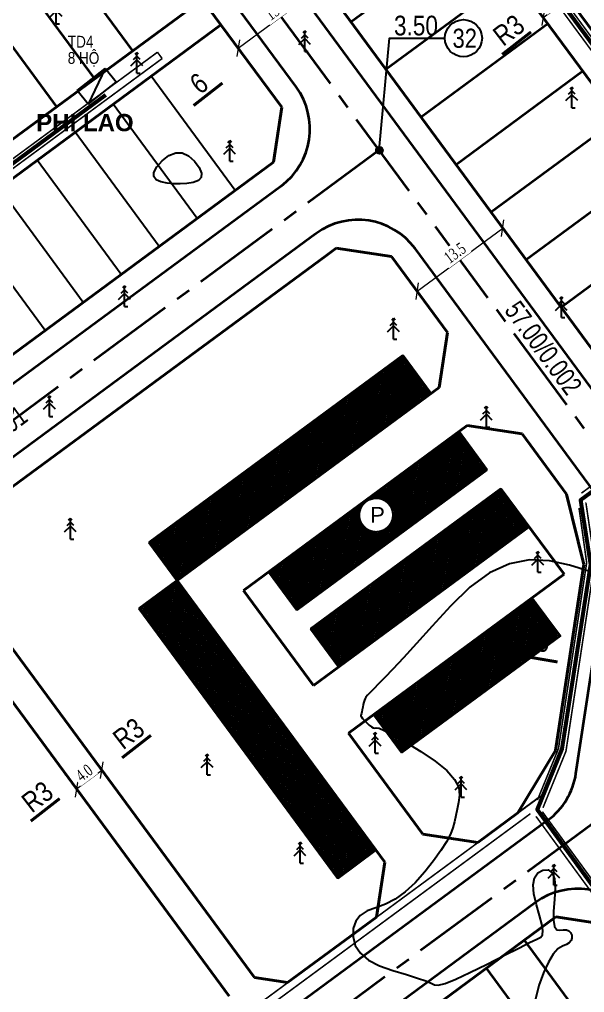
# Model space of a CAD drawing. Extents: x 22709 to 568895, y -41029 to 1932533.
# Drawn here: x 560993.8 to 561065.6, y 1930783.7 to 1930907.3 of the extents above; entities that cross this region are included whole.
import ezdxf
from ezdxf.enums import TextEntityAlignment as Align

# ---------------------------------------------------------------- set-up
doc = ezdxf.new("R2010")
doc.units = ezdxf.units.MI
doc.header["$MEASUREMENT"] = 0
doc.set_wipeout_variables(frame=1)
doc.header["$PDMODE"] = 1
for name, pattern in [('CENTER2', [1.125, 0.75, -0.125, 0.125, -0.125]), ('CONTINOUS', [0]), ('DASHED', [0.75, 0.5, -0.25]), ('DASHED2', [0.375, 0.25, -0.125])]:
    doc.linetypes.add(name, pattern=pattern)
doc.layers.get('0').update_dxf_attribs({"color": 8, "linetype": 'CONTINUOUS'})
doc.layers.get('DEFPOINTS').update_dxf_attribs({"color": 8, "linetype": 'CONTINUOUS'})
for name, color, linetype, lineweight in [('-cc-dd-h', 8, 'CONTINUOUS', 25), ('1-chieu dai', 8, 'CONTINUOUS', 40), ('1-nghiktHC', 8, 'CONTINUOUS', 60), ('10-TIM', 8, 'CENTER2', 35), ('13-PLO', 8, 'CONTINUOUS', 35), ('4-LE TRONG', 8, 'CONTINUOUS', 40), ('7-LE NGOAI', 8, 'CONTINUOUS', 35), ('7-TEXT', 8, 'CONTINUOUS', 0), ('84- CX DAI PHAN CACH', 8, 'CONTINUOUS', 50), ('D-S-DÂY ĐIỆN 1.5', 200, 'DASHED2', 40), ('EC04', 8, 'CONTINUOUS', 53)]:
    doc.layers.add(name, color=color, linetype=linetype, lineweight=lineweight)
for name, color, linetype in [('1-chieurong', 8, 'CONTINUOUS'), ('1-cotTK', 8, 'CONTINUOUS'), ('1-toado', 8, 'CONTINUOUS'), ('7-KI HIEU', 8, 'CONTINUOUS'), ('8-BDX', 8, 'CONTINOUS'), ('CHU', 8, 'CONTINUOUS'), ('CHUDIEN', 8, 'CONTINUOUS'), ('DM CON', 8, 'CONTINUOUS'), ('MATCAT', 8, 'CONTINUOUS'), ('PHI LAO', 8, 'CONTINUOUS'), ('Thietbidien', 8, 'CONTINUOUS')]:
    doc.layers.add(name, color=color, linetype=linetype)
doc.styles.add('Do doc', font='VHARIALN.TTF', dxfattribs={"width": 0.9, "oblique": 0.6})
doc.styles.add('K1', font='VHARIALN.TTF', dxfattribs={"height": 250})
doc.styles.add('L1', font='vntimeh.shx', dxfattribs={"width": 0.7})
doc.styles.add('nha', font='VHARIALB.TTF', dxfattribs={"height": 1})
doc.styles.add('QQQ', font='VHARIAL.TTF', dxfattribs={"height": 10})
doc.styles.get("Standard").update_dxf_attribs({"font": 'vntimeh.shx'})
doc.styles.add('Style-STANDARD', font='vntimeh.shx', dxfattribs={"width": 0.7})
doc.styles.add('VNARIAL', font='VHARIALN.TTF')
doc.linetypes.add('EN04M', pattern='A,4.505489,-0.889973,2.289537,[1,CHEO22.shx,S=0.898128,R=0,X=0,Y=0.012726],2.215951,-0.947487,["0.4KV",Standard,S=2,R=359.997854,X=0,Y=-0.812412],-8.615751,2.099566,[1,CHEO22.shx,S=0.898128,R=0,X=0,Y=-0.055311],2.405923,-0.889973', length=24.85965)
doc.dimstyles.new('chieu rong', dxfattribs={"dimtxt": 1.5, "dimasz": 1.5, "dimexe": 1, "dimexo": 1, "dimgap": 0.3, "dimtad": 1, "dimdec": 1, "dimzin": 0, "dimdsep": 46, "dimtxsty": 'L1', "dimblk": 'OBLIQUE', "dimcen": 1, "dimclrd": 37, "dimclre": 37, "dimclrt": 7, "dimadec": 0, "dimazin": 0, "dimtfac": 1, "dimtdec": 1, "dimtofl": 0, "dimtmove": 2, "dimatfit": 3, "dimldrblk": 'ARCHTICK', "dimfxl": 1, "dimtfill": 1, "dimtolj": 1, "dimtzin": 0, "dimlwd": 5, "dimlwe": 5, "dimarcsym": 0})
doc.dimstyles.new('QH 1-500 ABOVE', dxfattribs={"dimscale": 0, "dimtxt": 1.5, "dimasz": 1, "dimexe": 1, "dimexo": 0.5, "dimgap": 0.4, "dimtad": 1, "dimzin": 1, "dimtxsty": 'Style-STANDARD', "dimcen": 1, "dimdle": 0.5, "dimclrd": 148, "dimclre": 148, "dimclrt": 256, "dimaunit": 1, "dimadec": 1, "dimazin": 0, "dimtfac": 1, "dimtix": 1, "dimtofl": 0, "dimtmove": 0, "dimatfit": 3, "dimfxl": 1, "dimtfill": 1, "dimtolj": 1, "dimtzin": 0, "dimarcsym": 0})
pattern_1 = [(348.6544444, (561075.49294, 1927460.0977), (0.049181441, 0.245114638), []), (78.6544444, (561075.49294, 1927460.0977), (-0.245114638, 0.049181441), [])]

# ---------------------------------------------------------------- blocks, each defined once
blk = doc.blocks.new('PL')
at = {"layer": 'PHI LAO', "color": 250, "linetype": 'Continuous'}
blk.add_line((569625.73, 1929989.67), (569626.15, 1929989.67), dxfattribs=at)
for points in [[(569624.98, 1929990.58), (569625.73, 1929991.33)], [(569625.3, 1929991.39), (569625.73, 1929991.81)], [(569625.51, 1929992.08), (569625.73, 1929992.3)], [(569625.95, 1929992.08), (569625.73, 1929992.3)], [(569625.73, 1929989.67), (569625.73, 1929992.3)], [(569626.15, 1929991.39), (569625.73, 1929991.81)], [(569626.48, 1929990.58), (569625.73, 1929991.33)]]:
    blk.add_lwpolyline(points, dxfattribs=at)
blk = doc.blocks.new('cvnfgj')
at = {"layer": '1-cotTK', "lineweight": -3}
h = blk.add_hatch(dxfattribs=at)
h.set_pattern_fill('ANSI31', scale=0.1, style=0)
h.set_pattern_definition([(45, (561075.492941, 1927460.097698), (-0.008838834765, 0.008838834765), [])])
edge = h.paths.add_edge_path()
edge.add_arc((568402.56, 1930175.79), 0.43, 0, 360)
at = {"layer": '1-cotTK', "color": 7, "lineweight": -3}
blk.add_circle((568402.56, 1930175.79, -28.47), 0.43, dxfattribs=at)
blk = doc.blocks.new('_Oblique')
at = {"color": 0, "linetype": 'ByBlock', "lineweight": -2}
blk.add_line((-0.5, -0.5), (0.5, 0.5), dxfattribs=at)
blk = doc.blocks.new('*D59')
at = {"layer": '1-chieurong', "color": 37, "lineweight": 5, "transparency": 16777216}
blk.add_line((568400.05, 1930860.26), (568410.93, 1930868.27), dxfattribs=at)
at = {"layer": 'DEFPOINTS', "color": 0, "lineweight": -3, "transparency": 16777216}
for p in [(568410.93, 1930868.27), (568410.93, 1930868.27), (568400.05, 1930860.26)]:
    blk.add_point(p, dxfattribs=at)
at = {"layer": '1-chieurong', "color": 37, "lineweight": 5, "transparency": 16777216, "xscale": 1.5, "yscale": 1.5, "zscale": 1.5}
for p, rotation in [((568410.93, 1930868.27), 36.3755644982953), ((568400.05, 1930860.26), 216.3755644982953)]:
    blk.add_blockref('_Oblique', p, dxfattribs=dict(at, rotation=rotation))
at = {"layer": '1-chieurong', "color": 7, "lineweight": -3, "transparency": 16777216, "insert": (568404.87, 1930865.11), "char_height": 1.5, "attachment_point": 5, "rotation": 36.3756, "style": 'L1', "bg_fill": 3, "box_fill_scale": 1.25, "bg_fill_color": 9, "bg_fill_true_color": 13158600, "bg_fill_transparency": 0}
blk.add_mtext('\\A1;13.5', dxfattribs=at)
blk = doc.blocks.new('_ARCHTICK')
at = {"color": 0, "linetype": 'ByBlock', "const_width": 0.15}
blk.add_lwpolyline([(-0.5, -0.5), (0.5, 0.5)], dxfattribs=at)
blk = doc.blocks.new('*D60')
at = {"layer": '1-chieurong', "color": 37, "lineweight": 5, "transparency": 16777216}
for p, q in [((568377.33, 1930891.12), (568388.2, 1930899.13)), ((568377.93, 1930890.32), (568377.93, 1930890.32))]:
    blk.add_line(p, q, dxfattribs=at)
at = {"layer": 'DEFPOINTS', "color": 0, "lineweight": -3, "transparency": 16777216}
for p in [(568388.2, 1930899.13), (568388.2, 1930899.13), (568377.33, 1930891.12)]:
    blk.add_point(p, dxfattribs=at)
at = {"layer": '1-chieurong', "color": 37, "lineweight": 5, "transparency": 16777216, "xscale": 1.5, "yscale": 1.5, "zscale": 1.5}
for p, rotation in [((568388.2, 1930899.13), 36.37556449868578), ((568377.33, 1930891.12), 216.3755644986858)]:
    blk.add_blockref('_Oblique', p, dxfattribs=dict(at, rotation=rotation))
at = {"layer": '1-chieurong', "color": 7, "lineweight": -3, "transparency": 16777216, "insert": (568382.15, 1930895.97), "char_height": 1.5, "attachment_point": 5, "rotation": 36.3756, "style": 'L1', "bg_fill": 3, "box_fill_scale": 1.25, "bg_fill_color": 9, "bg_fill_true_color": 13158600, "bg_fill_transparency": 0}
blk.add_mtext('\\A1;13.5', dxfattribs=at)
blk = doc.blocks.new('*D74')
at = {"layer": '1-chieurong', "color": 37, "lineweight": 5, "transparency": 16777216}
for p, q in [((568356.8, 1930797.08), (568360.02, 1930799.45)), ((568359.78, 1930799.78), (568359.43, 1930800.26)), ((568356.56, 1930797.41), (568356.21, 1930797.89))]:
    blk.add_line(p, q, dxfattribs=at)
at = {"layer": 'DEFPOINTS', "color": 0, "lineweight": -3, "transparency": 16777216}
for p in [(568360.37, 1930798.98), (568357.15, 1930796.61)]:
    blk.add_point(p, dxfattribs=at)
at = {"layer": '1-chieurong', "color": 37, "lineweight": 5, "transparency": 16777216, "xscale": 1.5, "yscale": 1.5, "zscale": 1.5}
for p, rotation in [((568360.02, 1930799.45), 36.37556449961792), ((568356.8, 1930797.08), 216.3755644996179)]:
    blk.add_blockref('_Oblique', p, dxfattribs=dict(at, rotation=rotation))
at = {"layer": '1-chieurong', "color": 7, "lineweight": -3, "transparency": 16777216, "insert": (568357.79, 1930799.11), "char_height": 1.5, "attachment_point": 5, "rotation": 36.3756, "style": 'L1', "bg_fill": 3, "box_fill_scale": 1.25, "bg_fill_color": 9, "bg_fill_true_color": 13158600, "bg_fill_transparency": 0}
blk.add_mtext('\\A1;4.0', dxfattribs=at)
at = {"layer": 'DEFPOINTS', "color": 0, "lineweight": -3, "transparency": 16777216}
blk.add_point((568360.02, 1930799.45), dxfattribs=at)
blk = doc.blocks.new('*D116')
at = {"layer": '1-chieurong', "color": 37, "lineweight": 5, "transparency": 16777216}
for p, q in [((568418.7, 1930898.2), (568418.7, 1930898.2)), ((568416.07, 1930895.02), (568419.29, 1930897.39)), ((568415.48, 1930895.83), (568415.48, 1930895.83))]:
    blk.add_line(p, q, dxfattribs=at)
at = {"layer": '1-chieurong', "color": 37, "lineweight": 5, "transparency": 16777216, "xscale": 1.5, "yscale": 1.5, "zscale": 1.5}
for p, rotation in [((568419.29, 1930897.39), 36.37556449792167), ((568416.07, 1930895.02), 216.3755644979217)]:
    blk.add_blockref('_Oblique', p, dxfattribs=dict(at, rotation=rotation))
at = {"layer": '1-chieurong', "color": 7, "lineweight": -3, "transparency": 16777216, "insert": (568417.06, 1930897.05), "char_height": 1.5, "attachment_point": 5, "rotation": 36.3756, "style": 'L1', "bg_fill": 3, "box_fill_scale": 1.25, "bg_fill_color": 9, "bg_fill_true_color": 13158600, "bg_fill_transparency": 0}
blk.add_mtext('\\A1;4.0', dxfattribs=at)
at = {"layer": 'DEFPOINTS', "color": 0, "lineweight": -3, "transparency": 16777216}
for p in [(568419.29, 1930897.39), (568419.29, 1930897.39), (568416.07, 1930895.02)]:
    blk.add_point(p, dxfattribs=at)
blk = doc.blocks.new('*D134')
at = {"layer": '10-TIM', "color": 148, "linetype": 'ByBlock', "lineweight": -2, "transparency": 16777216}
for p, q in [((568394.26, 1930963.42), (568389.67, 1930969.65)), ((568264.19, 1930876.08), (568389.46, 1930968.26)), ((568267.38, 1930870.05), (568262.79, 1930876.29))]:
    blk.add_line(p, q, dxfattribs=at)
at = {"layer": '10-TIM', "color": 148, "lineweight": -3, "transparency": 16777216}
for points in [[(568389.36, 1930968.39), (568389.56, 1930968.12), (568390.26, 1930968.85)], [(568264.09, 1930876.21), (568264.29, 1930875.94), (568263.38, 1930875.48)]]:
    blk.add_solid(points, dxfattribs=at)
at = {"layer": 'DEFPOINTS', "color": 0, "lineweight": -3, "transparency": 16777216}
for p in [(568390.26, 1930968.85), (568394.56, 1930963.01), (568267.68, 1930869.65)]:
    blk.add_point(p, dxfattribs=at)
at = {"layer": '10-TIM', "lineweight": -3, "transparency": 16777216, "insert": (568326.06, 1930923.21), "char_height": 1.5, "attachment_point": 5, "rotation": 36.3469, "style": 'Style-STANDARD', "bg_fill": 3, "box_fill_scale": 1.25, "bg_fill_color": 9, "bg_fill_true_color": 13158600, "bg_fill_transparency": 0}
blk.add_mtext('\\A1;157,53', dxfattribs=at)
blk = doc.blocks.new('Tu ha the')
at = {"color": 1, "linetype": 'CONTINOUS'}
blk.add_solid([(-1.5, -0.368), (1.5, 1.132), (-1.5, 1.132), (-1.5, -0.368)], dxfattribs=at)
at = {"layer": 'Thietbidien', "color": 1}
for p, q in [((-1.5, -0.368), (-1.5, 1.132)), ((-1.5, 1.132), (1.5, 1.132)), ((1.5, 1.132), (-1.5, -0.368)), ((1.5, -0.368), (1.5, 1.132)), ((-1.5, -0.368), (1.5, -0.368))]:
    blk.add_line(p, q, dxfattribs=at)
blk = doc.blocks.new('A$C5C0861BC')
at = {"layer": '1-nghiktHC', "color": 8, "lineweight": -3}
blk.add_line((324.63, 56.64), (327.18, 58.52), dxfattribs=at)
at = {"layer": '1-nghiktHC', "color": 8, "lineweight": -3, "const_width": 0.2, "flags": 128}
for points in [[(360.79, 117.94), (299.41, 201.28)], [(359.98, 117.35), (298.6, 200.68)], [(198.76, 94.22), (278.49, 152.96)], [(199.35, 93.42), (279.08, 152.15)], [(278.49, 152.96), (279.08, 152.15)], [(326.74, 58.02), (326.74, 58.02), (329.41, 64.55), (332.99, 88.15), (332.02, 95.1)], [(327.44, 57.03), (330.36, 64.21), (334.01, 88.2), (332.9, 95.72), (332.96, 95.76)], [(325.28, 57.11), (264.66, 12.46)], [(325.85, 56.29), (265.25, 11.65)]]:
    blk.add_lwpolyline(points, dxfattribs=at)
at = {"layer": '1-nghiktHC', "color": 8, "linetype": 'DASHED', "lineweight": -3, "ltscale": 10, "const_width": 0.2, "flags": 128}
blk.add_lwpolyline([(343.72, 105.37), (332.33, 96.98)], dxfattribs=at)
at = {"layer": '1-nghiktHC', "color": 8, "linetype": 'DASHED2', "lineweight": -3, "ltscale": 10, "const_width": 0.2, "flags": 128}
for points in [[(326.55, 55.95), (334.99, 44.41)], [(335.8, 45), (327.36, 56.54)]]:
    blk.add_lwpolyline(points, dxfattribs=at)
blk = doc.blocks.new('tmb')
at = {"layer": '8-BDX', "lineweight": -3}
h = blk.add_hatch(dxfattribs=at)
h.set_pattern_fill('ANSI37', color=256, scale=2, angle=303.65444, style=0)
h.set_pattern_definition(pattern_1)
h.paths.add_polyline_path([(568401.813, 1930847.26), (568398.255, 1930852.091), (568366.049, 1930828.368), (568369.608, 1930823.537)])
h = blk.add_hatch(dxfattribs=at)
h.set_pattern_fill('ANSI37', color=256, scale=2, angle=303.65444, style=0)
h.set_pattern_definition(pattern_1)
h.paths.add_polyline_path([(568381.217, 1930824.637), (568384.776, 1930819.806), (568408.93, 1930837.598), (568405.372, 1930842.429)])
h = blk.add_hatch(dxfattribs=at)
h.set_pattern_fill('ANSI37', color=256, scale=2, angle=303.65444, style=0)
h.set_pattern_definition(pattern_1)
h.paths.add_polyline_path([(568414.268, 1930830.352), (568390.114, 1930812.56), (568386.555, 1930817.391), (568410.71, 1930835.183)])
h = blk.add_hatch(dxfattribs=at)
h.set_pattern_fill('ANSI37', color=256, scale=2, angle=303.65444, style=0)
h.set_pattern_definition(pattern_1)
h.paths.add_polyline_path([(568369.608, 1930823.537), (568364.777, 1930819.979), (568389.982, 1930785.76), (568394.813, 1930789.318)])
h = blk.add_hatch(dxfattribs=at)
h.set_pattern_fill('ANSI37', color=256, scale=2, angle=303.65444, style=0)
h.set_pattern_definition(pattern_1)
h.paths.add_polyline_path([(568414.69, 1930821.348), (568418.249, 1930816.517), (568398.12, 1930801.69), (568394.562, 1930806.521)])
at = {"layer": '84- CX DAI PHAN CACH', "lineweight": -3}
h = blk.add_hatch(dxfattribs=at)
h.set_pattern_fill('AR-SAND', color=256, scale=0.3, style=0)
h.set_pattern_definition([(37.5, (561075.49294, 1927460.0977), (-0.018898007, 0.57804713), [0, -0.456, 0, -0.51, 0, -0.4875]), (7.5, (561075.49294, 1927460.0977), (0.53093301, 0.84664382), [0, -0.246, 0, -0.411, 0, -0.1575]), (327.5, (561075.12394, 1927460.0977), (0.93424256, 0.001697716), [0, -0.15, 0, -0.54, 0, -0.705]), (317.5, (561075.12394, 1927460.0977), (0.90183798, 0.26330267), [0, -0.075, 0, -0.354, 0, -0.405])])
h.paths.add_polyline_path([(568394.393, 1930961.65, 0.9709318), (568393.16, 1930963.224), (568267.933, 1930870.981, 1.0000056), (568269.119, 1930869.371)])
at = {"layer": '-cc-dd-h', "linetype": 'ByBlock'}
blk.add_line((568376.198, 1930770.751), (568337.405, 1930823.415), dxfattribs=at)
at = {"layer": '1-cotTK', "lineweight": -3, "ltscale": 15, "elevation": 0, "flags": 128}
blk.add_lwpolyline([(568395.26, 1930878.141), (568396.548, 1930892.372), (568403.589, 1930892.372)], dxfattribs=at)
at = {"layer": '1-toado'}
blk.add_circle((568405.946, 1930892.372, 0), 2.357, dxfattribs=at)
at = {"layer": '10-TIM', "ltscale": 15}
for p, q in [((568429.078, 1930832.256), (568354.498, 1930933.505)), ((568395.26, 1930878.141), (568291.989, 1930802.071)), ((568423.147, 1930793.224), (568342.347, 1930733.706))]:
    blk.add_line(p, q, dxfattribs=at)
at = {"layer": '13-PLO'}
for p, q in [((568349.696, 1930910.094), (568363.93, 1930890.771)), ((568344.866, 1930906.536), (568359.099, 1930887.212)), ((568407.766, 1930906.293), (568391.651, 1930894.423)), ((568340.035, 1930902.977), (568354.269, 1930883.654)), ((568412.214, 1930900.254), (568396.099, 1930888.384)), ((568416.662, 1930894.216), (568400.559, 1930882.354)), ((568421.11, 1930888.177), (568405.007, 1930876.316)), ((568425.558, 1930882.139), (568409.455, 1930870.277)), ((568430.006, 1930876.1), (568413.903, 1930864.239)), ((568434.454, 1930870.061), (568418.351, 1930858.2))]:
    blk.add_line(p, q, dxfattribs=at)
at = {"layer": '13-PLO', "lineweight": -3, "flags": 128}
for points in [[(568376.978, 1930873.057), (568366.303, 1930887.55)], [(568372.147, 1930869.499), (568361.472, 1930883.992)], [(568367.316, 1930865.941), (568356.641, 1930880.433)], [(568362.485, 1930862.382), (568351.81, 1930876.875)], [(568357.654, 1930858.824), (568346.979, 1930873.316)], [(568352.824, 1930855.265), (568342.148, 1930869.758)]]:
    blk.add_lwpolyline(points, dxfattribs=at)
at = {"layer": '13-PLO', "flags": 128}
for points in [[(568413.661, 1930777.853), (568423.743, 1930764.165)], [(568408.83, 1930774.294), (568418.912, 1930760.607)]]:
    blk.add_lwpolyline(points, dxfattribs=at)
at = {"layer": '4-LE TRONG', "ltscale": 0.5}
for p, q in [((568388.746, 1930938.858), (568449.833, 1930855.928)), ((568385.526, 1930936.486), (568446.612, 1930853.556)), ((568372.388, 1930920.599), (568427.544, 1930845.72)), ((568375.159, 1930894.075), (568361.518, 1930912.592)), ((568285.808, 1930833.225), (568372.787, 1930897.295)), ((568375.147, 1930894.065), (568288.18, 1930830.005)), ((568382.869, 1930883.607), (568375.159, 1930894.075)), ((568382.869, 1930883.607), (568381.809, 1930876.616)), ((568302.881, 1930818.477), (568381.809, 1930876.616)), ((568388.424, 1930864.721), (568342.53, 1930830.916)), ((568389.803, 1930865.737), (568388.424, 1930864.721)), ((568396.794, 1930864.677), (568389.803, 1930865.737)), ((568403.911, 1930855.015), (568396.794, 1930864.677)), ((568403.911, 1930855.015), (568402.851, 1930848.024)), ((568408.93, 1930837.598), (568405.372, 1930842.429)), ((568413.4, 1930842.133), (568406.409, 1930843.193)), ((568419.016, 1930834.51), (568413.4, 1930842.133)), ((568410.71, 1930835.183), (568418.716, 1930824.313)), ((568340.626, 1930825.787), (568379.419, 1930773.123)), ((568384.776, 1930819.806), (568381.217, 1930824.637)), ((568418.716, 1930824.313), (568391.341, 1930804.149)), ((568376.198, 1930770.751), (568337.405, 1930823.415)), ((568369.608, 1930823.537), (568395.946, 1930787.781)), ((568377.997, 1930822.265), (568386.893, 1930810.187)), ((568364.777, 1930819.979), (568389.982, 1930785.76)), ((568386.555, 1930817.391), (568390.114, 1930812.56)), ((568391.724, 1930813.746), (568386.893, 1930810.187)), ((568394.562, 1930806.521), (568398.12, 1930801.69)), ((568391.341, 1930804.149), (568400.777, 1930791.339)), ((568417.645, 1930801.944), (568412.868, 1930794.036)), ((568407.768, 1930790.279), (568412.868, 1930794.036)), ((568400.777, 1930791.339), (568407.768, 1930790.279)), ((568395.946, 1930787.781), (568394.885, 1930780.79)), ((568383.613, 1930772.487), (568394.885, 1930780.79)), ((568379.419, 1930773.123), (568383.613, 1930772.487))]:
    blk.add_line(p, q, dxfattribs=at)
at = {"layer": '4-LE TRONG'}
for p, q in [((568419.016, 1930834.51), (568421.23, 1930825.541)), ((568417.645, 1930801.944), (568421.23, 1930825.541)), ((568417.69, 1930780.82), (568361.246, 1930739.243)), ((568424.681, 1930779.76), (568417.69, 1930780.82))]:
    blk.add_line(p, q, dxfattribs=at)
at = {"layer": '4-LE TRONG', "ltscale": 0.5, "flags": 128}
for points in [[(568401.813, 1930847.26), (568398.255, 1930852.091)], [(568369.608, 1930823.537), (568366.049, 1930828.368)], [(568369.608, 1930823.537), (568364.777, 1930819.979)], [(568394.813, 1930789.318), (568389.982, 1930785.76)]]:
    blk.add_lwpolyline(points, dxfattribs=at)
at = {"layer": '7-LE NGOAI', "ltscale": 0.5}
for p, q in [((568424.535, 1930844.746), (568369.379, 1930919.625)), ((568384.692, 1930886.191), (568363.341, 1930915.177)), ((568382.783, 1930873.607), (568304.661, 1930816.062)), ((568386.648, 1930867.139), (568309.109, 1930810.023)), ((568387.231, 1930867.569), (568386.648, 1930867.139)), ((568422.917, 1930834.297), (568399.815, 1930865.66)), ((568420.231, 1930799.008), (568424.569, 1930827.609)), ((568416.671, 1930793.111), (568355.018, 1930747.697)), ((568415.105, 1930782.643), (568359.466, 1930741.659))]:
    blk.add_line(p, q, dxfattribs=at)
for centre, start, end in [((568377.445, 1930880.854), 306.37556, 36.37556), ((568392.569, 1930860.322), 36.37556, 126.37556), ((568411.333, 1930800.357), 306.37556, 351.37556), ((568420.443, 1930775.396), 36.37556, 126.37556)]:
    blk.add_arc(centre, 9, start, end, dxfattribs=at)
at = {"layer": '8-BDX', "lineweight": -3}
for p, q in [((568406.917, 1930836.116), (568403.359, 1930840.946)), ((568404.905, 1930834.633), (568401.346, 1930839.464)), ((568402.892, 1930833.15), (568399.333, 1930837.981)), ((568400.879, 1930831.668), (568397.32, 1930836.498)), ((568398.866, 1930830.185), (568395.308, 1930835.016)), ((568408.697, 1930833.7), (568412.255, 1930828.869)), ((568396.853, 1930828.702), (568393.295, 1930833.533)), ((568394.84, 1930827.219), (568391.282, 1930832.05)), ((568406.684, 1930832.217), (568410.242, 1930827.387)), ((568392.827, 1930825.737), (568389.269, 1930830.568)), ((568404.671, 1930830.735), (568408.229, 1930825.904)), ((568390.815, 1930824.254), (568387.256, 1930829.085)), ((568402.658, 1930829.252), (568406.217, 1930824.421)), ((568388.802, 1930822.771), (568385.243, 1930827.602)), ((568400.645, 1930827.769), (568404.204, 1930822.938)), ((568398.632, 1930826.287), (568402.191, 1930821.456)), ((568386.789, 1930821.289), (568383.23, 1930826.12)), ((568396.619, 1930824.804), (568400.178, 1930819.973)), ((568394.607, 1930823.321), (568398.165, 1930818.49)), ((568392.594, 1930821.839), (568396.152, 1930817.008)), ((568414.69, 1930821.348), (568418.249, 1930816.517)), ((568390.581, 1930820.356), (568394.139, 1930815.525)), ((568388.568, 1930818.873), (568392.126, 1930814.042)), ((568412.677, 1930819.865), (568416.236, 1930815.034)), ((568410.665, 1930818.383), (568414.223, 1930813.552)), ((568418.249, 1930816.517), (568398.12, 1930801.69)), ((568408.652, 1930816.9), (568412.21, 1930812.069)), ((568406.639, 1930815.417), (568410.197, 1930810.586)), ((568404.626, 1930813.935), (568408.184, 1930809.104)), ((568402.613, 1930812.452), (568406.172, 1930807.621)), ((568400.6, 1930810.969), (568404.159, 1930806.138)), ((568398.587, 1930809.486), (568402.146, 1930804.656)), ((568396.575, 1930808.004), (568400.133, 1930803.173))]:
    blk.add_line(p, q, dxfattribs=at)
at = {"layer": '8-BDX', "lineweight": -3, "flags": 128}
for points in [[(568401.813, 1930847.26), (568398.255, 1930852.091), (568366.049, 1930828.368), (568369.608, 1930823.537), (568401.813, 1930847.26)], [(568399.801, 1930845.777), (568396.242, 1930850.608)], [(568397.788, 1930844.295), (568394.229, 1930849.126)], [(568395.775, 1930842.812), (568392.216, 1930847.643)], [(568393.762, 1930841.329), (568390.203, 1930846.16)], [(568391.749, 1930839.847), (568388.191, 1930844.677)], [(568381.217, 1930824.637), (568384.776, 1930819.806), (568408.93, 1930837.598), (568405.372, 1930842.429), (568381.217, 1930824.637)], [(568389.736, 1930838.364), (568386.178, 1930843.195)], [(568387.723, 1930836.881), (568384.165, 1930841.712)], [(568385.71, 1930835.399), (568382.152, 1930840.229)], [(568383.698, 1930833.916), (568380.139, 1930838.747)], [(568381.685, 1930832.433), (568378.126, 1930837.264)], [(568379.672, 1930830.95), (568376.113, 1930835.781)], [(568414.268, 1930830.352), (568390.114, 1930812.56), (568386.555, 1930817.391), (568410.71, 1930835.183), (568414.268, 1930830.352)], [(568377.659, 1930829.468), (568374.101, 1930834.299)], [(568375.646, 1930827.985), (568372.088, 1930832.816)], [(568373.633, 1930826.502), (568370.075, 1930831.333)], [(568371.62, 1930825.02), (568368.062, 1930829.851)], [(568369.608, 1930823.537), (568364.777, 1930819.979), (568389.982, 1930785.76), (568394.813, 1930789.318), (568369.608, 1930823.537)], [(568371.09, 1930821.524), (568366.259, 1930817.966)], [(568414.69, 1930821.348), (568418.249, 1930816.517), (568398.12, 1930801.69), (568394.562, 1930806.521), (568414.69, 1930821.348)], [(568372.573, 1930819.511), (568367.742, 1930815.953)], [(568374.056, 1930817.498), (568369.225, 1930813.94)], [(568375.538, 1930815.486), (568370.707, 1930811.927)], [(568377.021, 1930813.473), (568372.19, 1930809.914)], [(568378.504, 1930811.46), (568373.673, 1930807.901)], [(568379.986, 1930809.447), (568375.155, 1930805.888)], [(568381.469, 1930807.434), (568376.638, 1930803.876)], [(568382.952, 1930805.421), (568378.121, 1930801.863)], [(568384.434, 1930803.408), (568379.604, 1930799.85)], [(568385.917, 1930801.395), (568381.086, 1930797.837)], [(568387.4, 1930799.383), (568382.569, 1930795.824)], [(568388.882, 1930797.37), (568384.052, 1930793.811)], [(568390.365, 1930795.357), (568385.534, 1930791.798)], [(568391.848, 1930793.344), (568387.017, 1930789.786)], [(568393.331, 1930791.331), (568388.5, 1930787.773)]]:
    blk.add_lwpolyline(points, dxfattribs=at)
at = {"layer": 'DM CON', "elevation": 3}
blk.add_lwpolyline([(568368.553, 1930877.477), (568369.408, 1930877.822), (568370.244, 1930877.809), (568371.052, 1930877.437), (568371.811, 1930876.743), (568372.396, 1930875.942), (568372.681, 1930875.251), (568372.645, 1930874.707), (568372.289, 1930874.315), (568371.635, 1930874.071), (568370.821, 1930873.938), (568369.984, 1930873.881), (568369.148, 1930873.894), (568368.322, 1930873.977), (568367.53, 1930874.135), (568366.912, 1930874.4), (568366.61, 1930874.802), (568366.645, 1930875.346), (568367.019, 1930876.026), (568367.706, 1930876.807)], close=True, dxfattribs=at)
blk.add_lwpolyline([(568421.854, 1930824.693), (568419.398, 1930825.465), (568416.878, 1930826.019), (568414.329, 1930826.15), (568411.788, 1930825.652), (568409.26, 1930824.491), (568406.751, 1930822.676), (568404.282, 1930820.28), (568401.987, 1930817.751), (568399.994, 1930815.532), (568398.326, 1930813.699), (568396.986, 1930812.264), (568395.96, 1930811.208), (568395.173, 1930810.422), (568394.551, 1930809.796), (568394.081, 1930809.31), (568393.757, 1930808.959), (568393.571, 1930808.729), (568393.462, 1930808.545), (568393.373, 1930808.331), (568393.293, 1930808.075), (568393.22, 1930807.775), (568393.154, 1930807.439), (568393.094, 1930807.114), (568393.039, 1930806.846), (568392.988, 1930806.644), (568392.944, 1930806.507), (568392.91, 1930806.426), (568392.917, 1930806.346), (568392.994, 1930806.213), (568393.146, 1930806.018), (568393.373, 1930805.761), (568393.666, 1930805.453), (568393.975, 1930805.16), (568394.25, 1930804.949), (568394.482, 1930804.829), (568394.675, 1930804.799), (568394.863, 1930804.831), (568395.233, 1930804.766), (568395.974, 1930804.448), (568397.117, 1930803.85), (568398.656, 1930802.971), (568400.531, 1930801.837), (568402.375, 1930800.598), (568403.826, 1930799.405), (568404.822, 1930798.285), (568405.356, 1930797.242), (568405.462, 1930796.273), (568405.333, 1930795.365), (568405.164, 1930794.502), (568404.987, 1930793.683), (568404.806, 1930792.903), (568404.606, 1930792.148), (568404.3, 1930791.332), (568403.796, 1930790.366), (568403.082, 1930789.238), (568402.156, 1930787.95), (568401.033, 1930786.531), (568399.802, 1930785.156), (568398.55, 1930783.999), (568397.293, 1930783.089), (568396.037, 1930782.427), (568394.802, 1930781.982), (568393.701, 1930781.572), (568392.848, 1930781.014), (568392.264, 1930780.279), (568391.952, 1930779.366), (568391.921, 1930778.294), (568392.213, 1930777.197), (568392.869, 1930776.206), (568393.897, 1930775.343), (568395.287, 1930774.611), (568396.988, 1930774.006), (568398.695, 1930773.5), (568400.101, 1930773.064), (568401.157, 1930772.695), (568401.864, 1930772.394), (568402.279, 1930772.178), (568402.75, 1930772.144), (568403.624, 1930772.388), (568404.96, 1930772.928), (568406.755, 1930773.758), (568408.946, 1930774.841), (568411.146, 1930775.953), (568412.969, 1930776.87), (568414.35, 1930777.555), (568415.281, 1930778.007), (568415.782, 1930778.264), (568415.981, 1930778.548), (568416.005, 1930779.083), (568415.878, 1930779.904), (568415.609, 1930781.012), (568415.227, 1930782.368), (568414.904, 1930783.738), (568414.81, 1930784.891), (568414.973, 1930785.785), (568415.393, 1930786.412), (568416.038, 1930786.762), (568416.708, 1930786.781), (568417.208, 1930786.414), (568417.505, 1930785.655), (568417.596, 1930784.51), (568417.506, 1930783.036), (568417.384, 1930781.556), (568417.379, 1930780.395), (568417.515, 1930779.608), (568417.795, 1930779.197), (568418.202, 1930779.129), (568418.644, 1930779.196), (568419.024, 1930779.188), (568419.328, 1930779.071), (568419.551, 1930778.84), (568419.69, 1930778.507), (568419.721, 1930778.142), (568419.62, 1930777.816), (568419.384, 1930777.54), (568419.014, 1930777.313), (568418.518, 1930777.105), (568417.947, 1930776.751), (568417.352, 1930776.085), (568416.743, 1930775.081), (568416.125, 1930773.739), (568415.528, 1930772.1), (568415.114, 1930770.399)], dxfattribs=at)
at = {"layer": 'MATCAT', "const_width": 0.38}
for points in [[(568410.863, 1930890.31), (568414.527, 1930893.169)], [(568371.675, 1930883.823), (568375.339, 1930886.682)], [(568413.316, 1930813.97), (568417.897, 1930813.185)], [(568362.597, 1930801.016), (568366.261, 1930803.875)], [(568351.006, 1930792.986), (568354.67, 1930795.845)]]:
    blk.add_lwpolyline(points, dxfattribs=at)
for p in [(-1271.484, 904.53), (-1239.936, 901.006), (-1261.257, 898.278), (-1206.027, 893.873), (-1249.465, 887.073), (-1262.828, 868.626), (-1207.345, 867.241), (-1228.666, 864.513), (-1272.357, 854.692), (-1216.874, 853.307), (-1248.374, 841.843), (-1269.695, 839.114), (-1210.342, 834.916, 3), (-1257.903, 827.909), (-1231.002, 811.922), (-1252.323, 809.194), (-1220.087, 806.365), (-1240.531, 797.989), (-1208.295, 795.16)]:
    blk.add_blockref('PL', p)
at = {"layer": '1-cotTK', "lineweight": -3}
blk.add_blockref('cvnfgj', (-7.288, 702.356, 28.474), dxfattribs=at)
at = {"layer": '1-chieu dai', "lineweight": -3, "char_height": 2.5, "attachment_point": 5, "style": 'Do doc'}
for s, insert, rotation in [('\\A1;57.00/0.002', (568416.081, 1930853.064), 306.39072), ('\\A1;128.26/0.001', (568344.027, 1930840.402), 36.37556)]:
    blk.add_mtext(s, dxfattribs=dict(at, insert=insert, rotation=rotation))
at = {"layer": '1-cotTK', "style": 'K1'}
blk.add_text('3.50', height=2.5008, dxfattribs=at).set_placement((568397.127, 1930892.729, 28.474))
at = {"layer": '1-toado', "style": 'K1'}
blk.add_text('32', height=2.4307, dxfattribs=at).set_placement((568404.56, 1930891.152, 27.677))
at = {"layer": 'CHU', "linetype": 'Continuous', "style": 'nha'}
blk.add_text('PHI LAO', height=2.184, dxfattribs=at).set_placement((568351.691, 1930880.571))
at = {"layer": 'MATCAT', "style": 'K1'}
for s, rotation, p in [('r3', 37.61085, (568410.99, 1930891.245)), ('6', 37.61085, (568372.488, 1930885.134)), ('6', 349.92944, (568415.084, 1930814.639)), ('r3', 37.61085, (568362.724, 1930801.951)), ('r3', 37.61085, (568351.133, 1930793.921))]:
    blk.add_text(s, height=2.56, rotation=rotation, dxfattribs=at).set_placement(p)
at = {"layer": '1-chieurong', "lineweight": -3}
for p1, p2, distance, picture, middle in [((568377.334, 1930891.122), (568388.203, 1930899.129), 0, '*D60', (568382.146, 1930895.971)), ((568416.069, 1930895.021), (568419.29, 1930897.393), 0, '*D116', (568417.056, 1930897.053)), ((568400.052, 1930860.255), (568410.933, 1930868.27), 0, '*D59', (568404.87, 1930865.108)), ((568357.152, 1930796.607), (568360.373, 1930798.979), 0.591, '*D74', (568357.789, 1930799.114))]:
    dim = blk.add_aligned_dim(p1=p1, p2=p2, distance=distance, dimstyle='chieu rong', dxfattribs=at)
    dim.commit()
    dim.dimension.update_dxf_attribs({"geometry": picture, "text_midpoint": middle})
blk.add_wipeout([(568394.856, 1930833.906), (568393.722, 1930833.569), (568393.085, 1930832.91), (568392.783, 1930831.833), (568392.985, 1930830.941), (568393.752, 1930830.08), (568394.856, 1930829.761), (568396.011, 1930830.112), (568396.714, 1930830.914), (568396.929, 1930831.833), (568396.804, 1930832.543), (568396.359, 1930833.261), (568395.567, 1930833.781)]).dxf.layer = '7-KI HIEU'
at = {"layer": '4-LE TRONG', "ltscale": 0.5}
for p, q in [((568398.255, 1930852.091), (568366.049, 1930828.368)), ((568402.851, 1930848.024), (568369.608, 1930823.537)), ((568406.409, 1930843.193), (568377.997, 1930822.265)), ((568408.93, 1930837.598), (568384.776, 1930819.806)), ((568410.71, 1930835.183), (568386.555, 1930817.391)), ((568414.268, 1930830.352), (568391.724, 1930813.746))]:
    blk.add_line(p, q, dxfattribs=at)
at = {"layer": '7-KI HIEU', "const_width": 0.14}
blk.add_lwpolyline([(568396.011, 1930830.112, 162.2123462), (568395.968, 1930830.084, 0.0061648)], format="xyb", close=True, dxfattribs=at)
at = {"layer": 'EC04', "linetype": 'EN04M', "ltscale": 0.5, "flags": 128}
blk.add_lwpolyline([(568400.367, 1930921.367), (568449.488, 1930854.763), (568420.798, 1930833.732), (568422.086, 1930825.551), (568418.44, 1930802.138), (568415.312, 1930794.463), (568433.449, 1930769.432)], dxfattribs=at)
at = {"layer": '7-TEXT', "linetype": 'Continuous', "style": 'QQQ'}
blk.add_text('p', height=1.971, dxfattribs=at).set_placement((568394.123, 1930831.87), align=Align.MIDDLE_LEFT)
at = {"layer": '10-TIM', "lineweight": -3}
dim = blk.add_aligned_dim(p1=(568267.676, 1930869.65), p2=(568394.557, 1930963.013), distance=7.245, dimstyle='QH 1-500 ABOVE', override={"dimscale": 1, "dimfxl": 0.4, "dimarcsym": 1}, dxfattribs=at)
dim.commit()
dim.dimension.update_dxf_attribs({"geometry": '*D134', "text_midpoint": (568326.057, 1930923.208)})
at = {"layer": 'EC04', "linetype": 'EN04M', "ltscale": 0.5, "flags": 128}
blk.add_lwpolyline([(568360.489, 1930885.156), (568266.493, 1930815.882)], dxfattribs=at)
at = {"lineweight": -3}
blk.add_blockref('A$C5C0861BC', (568088.602, 1930737.64), dxfattribs=at)
at = {"layer": 'CHUDIEN', "linetype": 'Continuous', "xscale": 1.499999998949281, "yscale": 1.499999998949281, "zscale": 1.499999998949281, "rotation": 38.4238849285227}
blk.add_blockref('Tu ha the', (568359.731, 1930885.819), dxfattribs=at)
at = {"layer": 'MATCAT', "style": 'VNARIAL'}
for s, p in [('td4', (568355.711, 1930891.176, -0.396)), ('8 hé', (568355.702, 1930889.116, -0.396))]:
    blk.add_text(s, height=1.5, dxfattribs=at).set_placement(p)

msp = doc.modelspace()

# ---------------------------------------------------------------- block references
at = {"layer": 'D-S-DÂY ĐIỆN 1.5', "lineweight": -3}
msp.add_blockref('tmb', (-7355.76, 12.5), dxfattribs=at)

doc.saveas('drawing.dxf')
